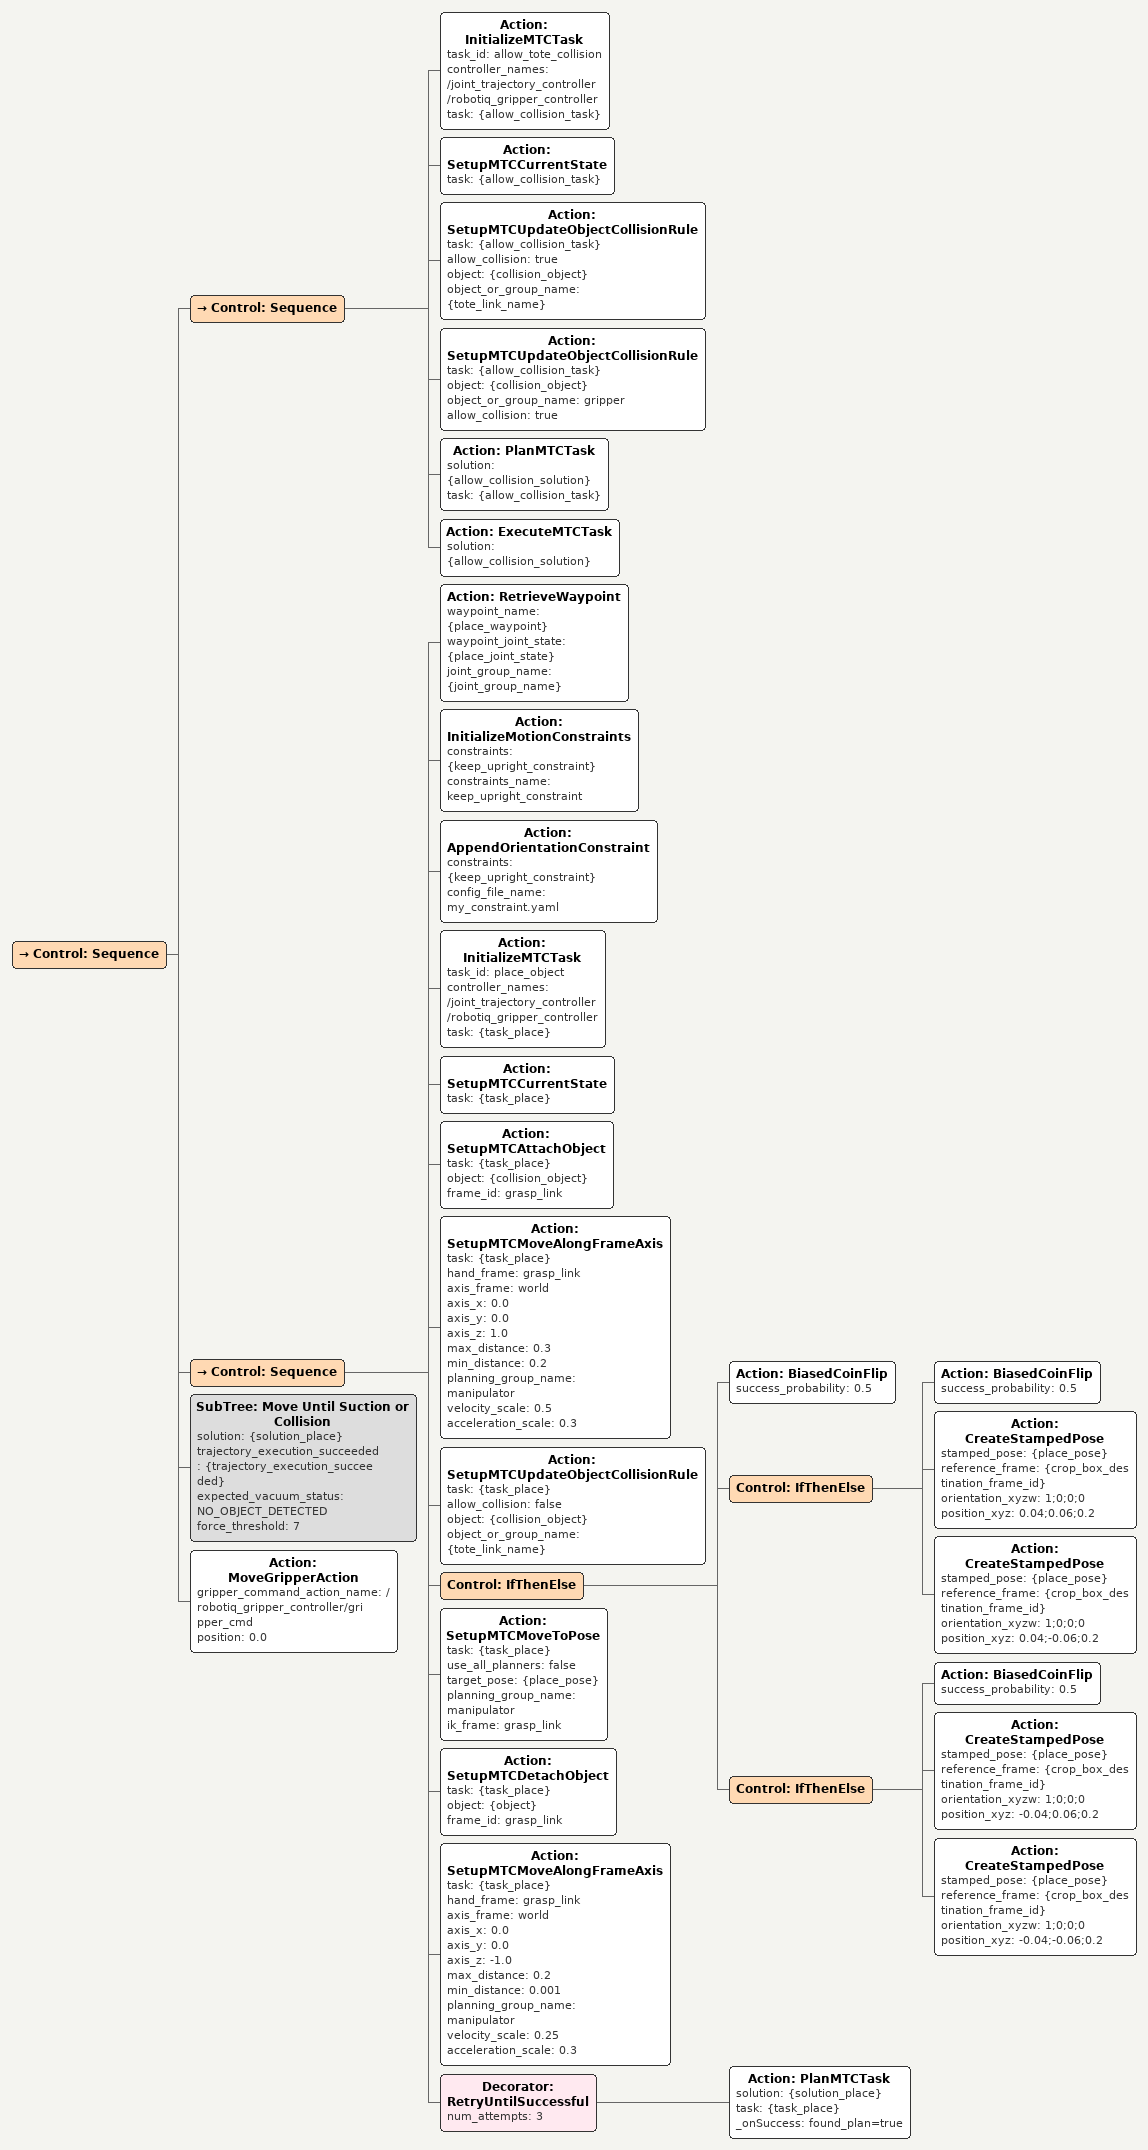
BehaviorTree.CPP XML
<Control ID="Sequence">
  <Control ID="Sequence">
    <Action ID="InitializeMTCTask" task_id="allow_tote_collision" controller_names="/joint_trajectory_controller /robotiq_gripper_controller" task="{allow_collision_task}"/>
    <Action ID="SetupMTCCurrentState" task="{allow_collision_task}"/>
    <Action ID="SetupMTCUpdateObjectCollisionRule" task="{allow_collision_task}" allow_collision="true" object="{collision_object}" object_or_group_name="{tote_link_name}"/>
    <Action ID="SetupMTCUpdateObjectCollisionRule" task="{allow_collision_task}" object="{collision_object}" object_or_group_name="gripper" allow_collision="true"/>
    <Action ID="PlanMTCTask" solution="{allow_collision_solution}" task="{allow_collision_task}"/>
    <Action ID="ExecuteMTCTask" solution="{allow_collision_solution}"/>
  </Control>
  <Control ID="Sequence">
    <Action ID="RetrieveWaypoint" waypoint_name="{place_waypoint}" waypoint_joint_state="{place_joint_state}" joint_group_name="{joint_group_name}"/>
    <Action ID="InitializeMotionConstraints" constraints="{keep_upright_constraint}" constraints_name="keep_upright_constraint"/>
    <Action ID="AppendOrientationConstraint" constraints="{keep_upright_constraint}" config_file_name="my_constraint.yaml"/>
    <Action ID="InitializeMTCTask" task_id="place_object" controller_names="/joint_trajectory_controller /robotiq_gripper_controller" task="{task_place}"/>
    <Action ID="SetupMTCCurrentState" task="{task_place}"/>
    <Action ID="SetupMTCAttachObject" task="{task_place}" object="{collision_object}" frame_id="grasp_link"/>
    <Action ID="SetupMTCMoveAlongFrameAxis" task="{task_place}" hand_frame="grasp_link" axis_frame="world" axis_x="0.0" axis_y="0.0" axis_z="1.0" max_distance="0.3" min_distance="0.2" planning_group_name="manipulator" velocity_scale="0.5" acceleration_scale="0.3"/>
    <Action ID="SetupMTCUpdateObjectCollisionRule" task="{task_place}" allow_collision="false" object="{collision_object}" object_or_group_name="{tote_link_name}"/>
    <!--Randomly select one of four possible object placement locations.-->
    <Control ID="IfThenElse">
      <Action ID="BiasedCoinFlip" success_probability="0.5"/>
      <Control ID="IfThenElse">
        <Action ID="BiasedCoinFlip" success_probability="0.5"/>
        <Action ID="CreateStampedPose" stamped_pose="{place_pose}" reference_frame="{crop_box_destination_frame_id}" orientation_xyzw="1;0;0;0" position_xyz="0.04;0.06;0.2"/>
        <Action ID="CreateStampedPose" stamped_pose="{place_pose}" reference_frame="{crop_box_destination_frame_id}" orientation_xyzw="1;0;0;0" position_xyz="0.04;-0.06;0.2"/>
      </Control>
      <Control ID="IfThenElse">
        <Action ID="BiasedCoinFlip" success_probability="0.5"/>
        <Action ID="CreateStampedPose" stamped_pose="{place_pose}" reference_frame="{crop_box_destination_frame_id}" orientation_xyzw="1;0;0;0" position_xyz="-0.04;0.06;0.2"/>
        <Action ID="CreateStampedPose" stamped_pose="{place_pose}" reference_frame="{crop_box_destination_frame_id}" orientation_xyzw="1;0;0;0" position_xyz="-0.04;-0.06;0.2"/>
      </Control>
    </Control>
    <Action ID="SetupMTCMoveToPose" task="{task_place}" use_all_planners="false" target_pose="{place_pose}" planning_group_name="manipulator" ik_frame="grasp_link"/>
    <Action ID="SetupMTCDetachObject" task="{task_place}" object="{object}" frame_id="grasp_link"/>
    <Action ID="SetupMTCMoveAlongFrameAxis" task="{task_place}" hand_frame="grasp_link" axis_frame="world" axis_x="0.0" axis_y="0.0" axis_z="-1.0" max_distance="0.2" min_distance="0.001" planning_group_name="manipulator" velocity_scale="0.25" acceleration_scale="0.3"/>
    <Decorator ID="RetryUntilSuccessful" num_attempts="3">
      <Action ID="PlanMTCTask" solution="{solution_place}" task="{task_place}" _onSuccess="found_plan=true"/>
    </Decorator>
  </Control>
  <SubTree ID="Move Until Suction or Collision" solution="{solution_place}" trajectory_execution_succeeded="{trajectory_execution_succeeded}" expected_vacuum_status="NO_OBJECT_DETECTED" force_threshold="7"/>
  <Action ID="MoveGripperAction" gripper_command_action_name="/robotiq_gripper_controller/gripper_cmd" position="0.0"/>
</Control>
